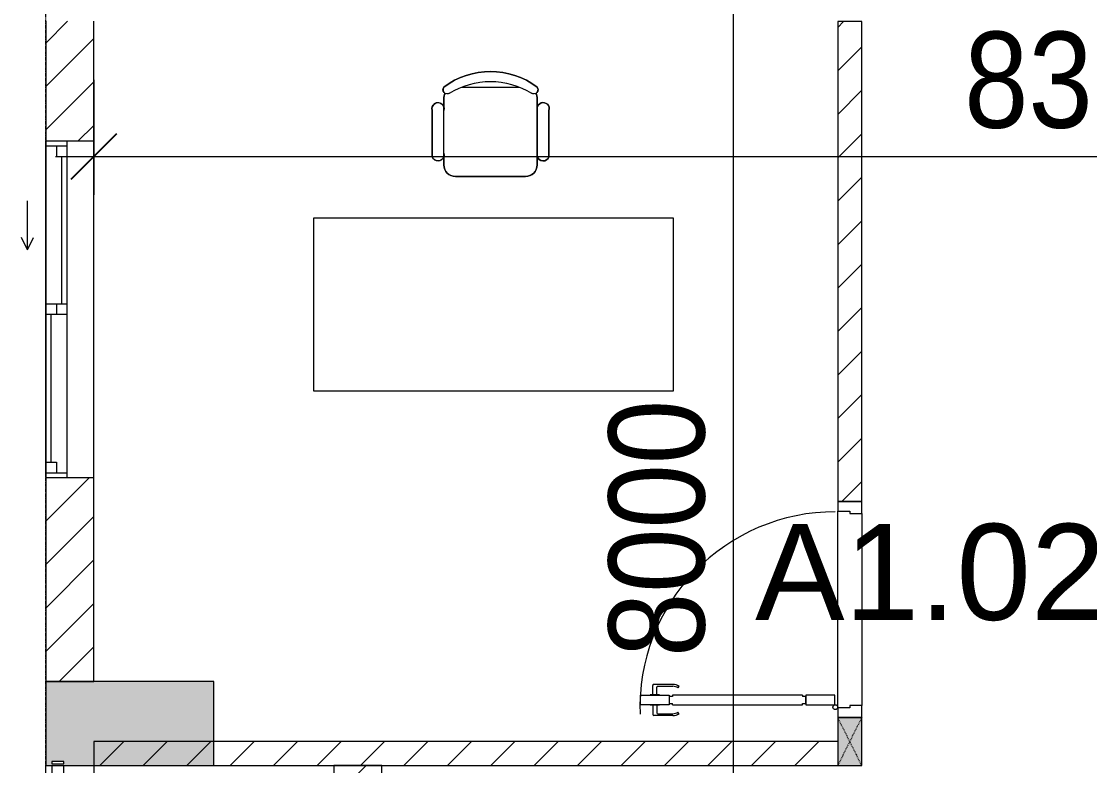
# Model space of a CAD drawing. Header units: millimetres. Extents: x 962 to 239635, y -15958 to 82755.
# Drawn here: x 95302 to 99753, y 40237 to 43337 of the extents above; entities that cross this region are included whole.
import ezdxf

# ---------------------------------------------------------------- set-up
doc = ezdxf.new("R2010")
doc.units = ezdxf.units.MM
doc.linetypes.add('Dash', pattern=[6, 3, -3])
doc.linetypes.add('Grid Line', pattern=[22.225, 12.7, -3.175, 3.175, -3.175])
for name, color, linetype, lineweight in [('0-1', 7, 'Continuous', 5), ('A-ANNO-DIMS', 211, 'Continuous', 9), ('A-ANNO-DIMS-160', 211, 'Continuous', 9), ('A-AREA-IDEN', 2, 'Continuous', 9), ('A-DETL-GENF-1', 9, 'Continuous', 9), ('A-DOOR-1', 254, 'Continuous', 9), ('A-DOOR-2', 9, 'Continuous', 9), ('A-FLOR-2', 9, 'Continuous', 9), ('A-FLOR-HRAL', 11, 'Continuous', 9), ('A-GLAZ', 151, 'Continuous', 9), ('A-WALL', 113, 'Continuous', 9), ('A-WALL-1', 253, 'Continuous', 18), ('A-WALL-2', 9, 'Continuous', 9), ('A-WALL-3', 113, 'Continuous', 18), ('A-WALL-PATT-1', 10, 'Continuous', 9), ('A-WALL-PATT-2', 111, 'Continuous', 9), ('I-FURN', 30, 'Continuous', 9), ('I-FURN-1', 254, 'Continuous', 9), ('S-COLS', 52, 'Continuous', 9), ('S-COLS-1', 52, 'Continuous', 5), ('S-COLS-2', 7, 'Continuous', 18), ('S-COLS-3', 254, 'Continuous', 9), ('S-COLS-4', 253, 'Continuous', 18), ('S-COLS-HDLN-1', 9, 'Dash', 9), ('S-GRID-1', 1, 'Grid Line', 9)]:
    doc.layers.add(name, color=color, linetype=linetype, lineweight=lineweight)
doc.styles.add('Arial_11', font='arial_0.ttf', dxfattribs={"height": 400})
doc.styles.add('UTM Avo', font='UTM Avo.ttf', dxfattribs={"width": 0.9, "height": 400})
doc.dimstyles.new('1_Dim_chi_tiet_2_5', dxfattribs={"dimscale": 304.8, "dimtxt": 399.720379, "dimasz": 0.629921, "dimexe": 0.524934, "dimexo": 0.0625, "dimgap": 0.052493, "dimtad": 1, "dimdec": 0, "dimrnd": 5, "dimzin": 0, "dimdsep": 46, "dimtxsty": 'UTM Avo', "dimblk1": 'OBLIQUE', "dimblk2": 'OBLIQUE', "dimsah": 1, "dimcen": 0.09, "dimdle": 0.524934, "dimazin": 0, "dimtfac": 1, "dimtdec": 4, "dimtix": 1, "dimtmove": 0, "dimatfit": 3, "dimfxl": 1.049869, "dimfxlon": 1, "dimtvp": 1, "dimtolj": 1, "dimtzin": 0, "dimarcsym": 2})
doc.dimstyles.new('1_Dim_chi_tiet_2_5_1', dxfattribs={"dimscale": 304.8, "dimtxt": 399.720379, "dimasz": 0.629921, "dimexe": 0.524934, "dimexo": 0.0625, "dimgap": 0.052493, "dimtad": 1, "dimdec": 0, "dimrnd": 5, "dimzin": 0, "dimdsep": 46, "dimtxsty": 'UTM Avo', "dimblk1": 'OBLIQUE', "dimblk2": 'OBLIQUE', "dimsah": 1, "dimcen": 0.09, "dimdle": 0.524934, "dimazin": 0, "dimtfac": 1, "dimtdec": 4, "dimtix": 1, "dimtmove": 0, "dimatfit": 3, "dimfxl": 1.049869, "dimfxlon": 1, "dimtvp": 1, "dimtolj": 1, "dimtzin": 0, "dimarcsym": 2})
pattern_1 = [(45, (0, 0), (-90.50967, 90.50967), [])]
pattern_2 = [(45, (61750.9, 0), (-90.50967, 90.50967), [])]

# ---------------------------------------------------------------- blocks, each defined once
blk = doc.blocks.new('NCV_TKTC_KET CAU_rvt-1-TKCS_MB TẦNG 2')
at = {"layer": 'S-COLS-1'}
h = blk.add_hatch(color=256, dxfattribs=at)
h.paths.add_polyline_path([(34352.6, 40236.9), (34352.6, 40586.9), (33652.6, 40586.9), (33652.6, 40236.9), (33727.6, 40236.9)])
h.paths.add_polyline_path([(33677.6, 40243.7), (33677.6, 40253.7), (33727.6, 40253.7), (33727.6, 40243.7)])
at = {"layer": 'S-COLS-2'}
for p, q in [((33652.6, 40586.9), (33652.6, 40236.9)), ((34352.6, 40586.9), (33652.6, 40586.9)), ((34352.6, 40236.9), (34352.6, 40586.9)), ((33652.6, 40236.9), (34352.6, 40236.9))]:
    blk.add_line(p, q, dxfattribs=at)
blk = doc.blocks.new('DOOR_CW_01 CANH MO-PANEL KINH - DIW_01-900x2200-CỬA GỖ VÂN LAMINATE-553393-TKCS_MB TẦNG 2')
at = {"layer": 'A-DETL-GENF-1'}
for p, q in [((-397, 872), (-357, 872)), ((-397, 752), (-397, 872)), ((-357, 872), (-357, 752)), ((-442, 737), (-442, 816.5)), ((-399, 820.5), (-438, 820.5)), ((-399, 803.5), (-430, 803.5)), ((-399, 831.8), (-397, 831.8)), ((-399, 792.2), (-399, 831.8)), ((-397, 792.2), (-397, 831.8)), ((-357, 792.2), (-357, 831.8)), ((-355, 831.8), (-357, 831.8)), ((-355, 792.2), (-355, 831.8)), ((-355, 820.5), (-316, 820.5)), ((-355, 803.5), (-324, 803.5)), ((-312, 737), (-312, 816.5)), ((-434, 799.5), (-434, 737)), ((-397, 792.2), (-399, 792.2)), ((-357, 792.2), (-355, 792.2)), ((-320, 799.5), (-320, 737)), ((-433.9, 711.2), (-427.3, 715.8)), ((-357, 752), (-397, 752)), ((-397, 738), (-391, 738)), ((-397, 738), (-397, 196)), ((-363, 752), (-391, 752)), ((-391, 752), (-391, 738)), ((-363, 738), (-363, 752)), ((-357, 738), (-363, 738)), ((-357, 196), (-357, 738)), ((-320.1, 711.2), (-326.7, 715.8)), ((-397, 196), (-391, 196)), ((-357, 182), (-397, 182)), ((-397, 182), (-397, 62)), ((-391, 196), (-391, 182)), ((-391, 182), (-363, 182)), ((-357, 196), (-363, 196)), ((-363, 182), (-363, 196)), ((-357, 62), (-357, 182)), ((-397, 62), (-357, 62))]:
    blk.add_line(p, q, dxfattribs=at)
blk.add_circle((-407, 60), 10, dxfattribs=at)
for centre, radius, start, end in [((-407, 60), 814, 360, 92), ((-438, 816.5), 4, 90, 180), ((-430, 799.5), 4, 90, 180), ((-324, 799.5), 4, 360, 90), ((-316, 816.5), 4, 0, 90), ((-397, 737), 45, 180, 215), ((-397, 737), 37, 180, 215), ((-357, 737), 37, 325, 0), ((-357, 737), 45, 325, 0)]:
    blk.add_arc(centre, radius, start, end, dxfattribs=at)
at = {"layer": 'A-DOOR-2'}
for p, q in [((-410, 50), (-450, 50)), ((-450, 50), (-450, -50)), ((-410, 0), (-410, 50)), ((-407, 50), (-382, 50)), ((450, 50), (410, 50)), ((410, 50), (410, 0)), ((450, -50), (450, 50)), ((-400, 0), (-410, 0)), ((-400, -50), (-400, 0)), ((410, 0), (400, 0)), ((400, 0), (400, -50)), ((-450, -50), (-400, -50)), ((400, -50), (450, -50))]:
    blk.add_line(p, q, dxfattribs=at)
blk = doc.blocks.new('BAN LV A - BAN LV A_dwg_ban hoc2-348006-TKCS_MB TẦNG 2')
at = {"layer": 'I-FURN'}
for p, q in [((145.8, 437.4), (-145.8, 437.4)), ((-194.4, 388.8), (-194.4, 113.4)), ((194.4, 113.4), (194.4, 388.8)), ((-243, 354.4), (-243, 162)), ((194.4, 351.4), (194.4, 150.8)), ((243.7, 162), (243.7, 354.4)), ((-120.5, 64.8), (120.5, 64.8))]:
    blk.add_line(p, q, dxfattribs=at)
at = {"layer": 'I-FURN', "flags": 128}
blk.add_lwpolyline([(-737.8, 610.5), (-737.8, 1330.5), (-154.9, 1330.5), (762.2, 1330.5), (762.2, 610.5)], close=True, dxfattribs=at)
at = {"layer": 'I-FURN'}
for centre, radius, start, end in [((-145.8, 388.8), 48.6, 90, 180), ((145.8, 388.8), 48.6, 360, 90), ((-218.7, 347.3), 25.3, 343.7398, 163.7398), ((219.4, 347.3), 25.3, 16.2602, 170.7054), ((-218.7, 154.9), 25.3, 163.7398, 16.2602), ((219.4, 154.9), 25.3, 189.2946, 16.2602), ((-180.2, 75.4), 17.8, 57.9726, 216.6901), ((-145.8, 113.4), 48.6, 180, 207.5844), ((0, 359.3), 318.2, 237.5758, 302.4242), ((180.2, 75.4), 17.8, 323.3099, 122.0274), ((145.8, 113.4), 48.6, 332.4156, 0), ((0, 324), 324, 233.1301, 306.8699)]:
    blk.add_arc(centre, radius, start, end, dxfattribs=at)
blk = doc.blocks.new('BAN LV A - BAN LV A_dwg-348005-TKCS_MB TẦNG 2')
at = {"extrusion": (0, 0, -1), "zscale": -1, "rotation": 180}
blk.add_blockref('BAN LV A - BAN LV A_dwg_ban hoc2-348006-TKCS_MB TẦNG 2', (-729, 1383.7), dxfattribs=at)
blk = doc.blocks.new('BAN LV A - BAN LV A-348231-TKCS_MB TẦNG 2')
at = {"layer": 'I-FURN-1'}
for p, q in [((534.6, 1270.3), (534.6, 1235.9)), ((923.4, 1232.9), (923.4, 1270.3)), ((486, 1221.7), (486, 1029.3)), ((972.7, 1029.3), (972.7, 1221.7)), ((534.6, 1029.3), (534.6, 994.9)), ((923.4, 994.9), (923.4, 1032.3)), ((583.2, 946.3), (874.8, 946.3)), ((1491.2, 773.2), (-8.8, 773.2)), ((-8.8, 773.2), (-8.8, 53.2)), ((1491.2, 53.2), (1491.2, 773.2)), ((-8.8, 53.2), (1491.2, 53.2))]:
    blk.add_line(p, q, dxfattribs=at)
for centre, radius, start, end in [((729, 1059.7), 324, 53.1301, 126.8699), ((548.9, 1308.3), 17.8, 143.3099, 240.596), ((583.2, 1270.3), 48.6, 152.4156, 180), ((909.2, 1308.3), 17.8, 299.404, 36.6901), ((874.8, 1270.3), 48.6, 360, 27.5844), ((510.3, 1228.8), 25.3, 16.2602, 196.2602), ((948.4, 1228.8), 25.3, 343.7398, 170.7054), ((510.3, 1036.4), 25.3, 196.2602, 343.7398), ((948.4, 1036.4), 25.3, 189.2946, 343.7398), ((583.2, 994.9), 48.6, 180, 270), ((874.8, 994.9), 48.6, 270, 360)]:
    blk.add_arc(centre, radius, start, end, dxfattribs=at)
blk.add_blockref('BAN LV A - BAN LV A_dwg-348005-TKCS_MB TẦNG 2', (0, 0))
blk = doc.blocks.new('G1_SOF - BO TRU - 100x200-745959-TKCS_MB TẦNG 2')
at = {"layer": 'S-COLS'}
blk.add_hatch(color=256, dxfattribs=at).paths.add_polyline_path([(-50, 100), (-50, -100), (50, -100), (50, 100)])
at = {"layer": 'S-COLS-4'}
for p, q in [((50, 100), (-50, 100)), ((-50, 100), (-50, -100)), ((50, -100), (50, 100)), ((-50, -100), (50, -100))]:
    blk.add_line(p, q, dxfattribs=at)
at = {"layer": 'S-COLS-HDLN-1'}
for p, q in [((50, 100), (-50, -100)), ((-50, 100), (50, -100))]:
    blk.add_line(p, q, dxfattribs=at)
blk = doc.blocks.new('NCV_TKTC_TANG 2_rvt-1-TKCS_MB TẦNG 2')
at = {"layer": 'A-WALL-PATT-1'}
h = blk.add_hatch(dxfattribs=at)
h.set_pattern_fill('FP_1', color=256, style=0, pattern_type=2)
h.set_pattern_definition(pattern_1)
h.paths.add_polyline_path([(37052.6, 40436.9), (37052.6, 40437.3), (36953, 40436.9)])
h.paths.add_polyline_path([(36952.6, 41337.3), (37052.6, 41337.3), (37052.6, 43336.5), (36952.6, 43336.5), (36952.6, 41606.2)])
h = blk.add_hatch(dxfattribs=at)
h.set_pattern_fill('FP_1', color=256, style=0, pattern_type=2)
h.set_pattern_definition(pattern_1)
h.paths.add_polyline_path([(36952.6, 40236.9), (36952.6, 40336.9), (33852.6, 40336.9), (33852.6, 40236.9), (36769.3, 40236.9)])
at = {"layer": 'A-FLOR-2'}
for p, q in [((36952.6, 40477.3), (36952.6, 41297.3)), ((37052.6, 41287.3), (37052.6, 40487.3))]:
    blk.add_line(p, q, dxfattribs=at)
at = {"layer": 'A-WALL-1'}
for p, q in [((36952.6, 43336.5), (36952.6, 41337.3)), ((37052.6, 43336.5), (36952.6, 43336.5)), ((37052.6, 41337.3), (37052.6, 43336.5)), ((36952.6, 41337.3), (37052.6, 41337.3)), ((37052.6, 40437.3), (36952.6, 40437.3)), ((36952.6, 40336.9), (33852.6, 40336.9)), ((33852.6, 40336.9), (33852.6, 40236.9)), ((33852.6, 40236.9), (36952.6, 40236.9))]:
    blk.add_line(p, q, dxfattribs=at)
at = {"layer": 'A-WALL-2'}
for p, q in [((36952.6, 40477.3), (36952.6, 41297.3)), ((37052.6, 41287.3), (37052.6, 40487.3))]:
    blk.add_line(p, q, dxfattribs=at)
at = {"layer": 'A-DOOR-1', "rotation": 89.99999999999889}
blk.add_blockref('DOOR_CW_01 CANH MO-PANEL KINH - DIW_01-900x2200-CỬA GỖ VÂN LAMINATE-553393-TKCS_MB TẦNG 2', (37002.6, 40887.3), dxfattribs=at)
at = {"layer": 'I-FURN-1'}
blk.add_blockref('BAN LV A - BAN LV A-348231-TKCS_MB TẦNG 2', (34776.9, 41744.2), dxfattribs=at)
at = {"layer": 'S-COLS-3'}
blk.add_blockref('G1_SOF - BO TRU - 100x200-745959-TKCS_MB TẦNG 2', (37002.6, 40336.9), dxfattribs=at)
blk = doc.blocks.new('1_FAMILY RVT - W01-WxH 1400x1400xmm-389822-TKCS_MB TẦNG 2')
at = {"layer": 'A-GLAZ'}
for p, q in [((248.4, 172.39), (299.2, 197.79)), ((248.4, 172.39), (299.2, 146.99)), ((248.4, 172.39), (451.6, 172.39)), ((-700, 96.19), (-700, -103.81)), ((700, 96.19), (-700, 96.19)), ((-700, 96.19), (-636.5, 96.19)), ((-680.95, 96.19), (-680.95, 7.29)), ((-636.5, 96.19), (-22.225, 96.19)), ((-636.5, 96.19), (-636.5, 51.74)), ((-22.225, 7.29), (-22.225, 96.19)), ((-22.225, 96.19), (22.225, 96.19)), ((22.225, 96.19), (680.95, 96.19)), ((22.225, 96.19), (22.225, 7.29)), ((680.95, 96.19), (700, 96.19)), ((680.95, 96.19), (680.95, 7.29)), ((700, -103.81), (700, 96.19)), ((-636.5, 51.74), (-680.95, 51.74)), ((-636.5, 73.965), (-22.225, 73.965)), ((22.225, 51.74), (-22.225, 51.74)), ((636.5, 51.74), (636.5, 7.29)), ((680.95, 51.74), (636.5, 51.74)), ((-700, 7.29), (-680.95, 7.29)), ((-680.95, 7.29), (-22.225, 7.29)), ((-22.225, 7.29), (22.225, 7.29)), ((22.225, 29.515), (636.5, 29.515)), ((22.225, 7.29), (636.5, 7.29)), ((636.5, 7.29), (700, 7.29)), ((-700, -103.81), (700, -103.81))]:
    blk.add_line(p, q, dxfattribs=at)
blk = doc.blocks.new('Railing - 50 x 10mm-1251311-TKCS_MB TẦNG 2')
at = {"layer": 'A-FLOR-HRAL'}
for p, q in [((25, 5), (-25, 5)), ((-25, 5), (-25, -5)), ((25, -5), (25, 5)), ((-25, -5), (25, -5))]:
    blk.add_line(p, q, dxfattribs=at)
blk = doc.blocks.new('Railing - Railing-3231146-TKCS_MB TẦNG 2')
at = {"layer": 'A-FLOR-HRAL'}
for p, q in [((33677.6, 40236.9), (33677.6, 37391.9)), ((33727.6, 37391.9), (33727.6, 40236.9))]:
    blk.add_line(p, q, dxfattribs=at)
for p in [(33702.6, 40248.7), (33702.6, 37386.9)]:
    blk.add_blockref('Railing - 50 x 10mm-1251311-TKCS_MB TẦNG 2', p)
blk = doc.blocks.new('DIMBLOCK253-TKCS_MB TẦNG 2')
at = {"layer": 'A-ANNO-DIMS-160'}
for p, q in [((98268.3, 45396.9), (98268.3, 37076.9)), ((98588.3, 45236.9), (98108.3, 45236.9)), ((98268.3, 45236.9), (98588.3, 45236.9)), ((98588.3, 37236.9), (98108.3, 37236.9)), ((98268.3, 37236.9), (98588.3, 37236.9))]:
    blk.add_line(p, q, dxfattribs=at)
at = {"layer": 'A-ANNO-DIMS-160', "lineweight": 25}
for p, q in [((98268.3, 45236.9), (98172.3, 45332.9)), ((98268.3, 45236.9), (98364.3, 45140.9)), ((98268.3, 37236.9), (98172.3, 37332.9)), ((98268.3, 37236.9), (98364.3, 37140.9))]:
    blk.add_line(p, q, dxfattribs=at)
at = {"layer": 'A-ANNO-DIMS-160', "color": 0, "insert": (97748.6, 40689.2), "char_height": 400, "width": 1314.636, "attachment_point": 1, "rotation": 90, "line_spacing_factor": 1.110334, "style": 'UTM Avo'}
blk.add_mtext('8000', dxfattribs=at)
blk = doc.blocks.new('_Oblique')
at = {"color": 0, "linetype": 'ByBlock', "lineweight": -2}
blk.add_line((-0.5, -0.5), (0.5, 0.5), dxfattribs=at)
blk = doc.blocks.new('DIMBLOCK348-TKCS_MB TẦNG 2')
at = {"layer": 'A-ANNO-DIMS-160'}
for p, q in [((95603.5, 43093.9), (95603.5, 42613.9)), ((95603.5, 42773.9), (95603.5, 43093.9)), ((103953.5, 43093.9), (103953.5, 42613.9)), ((103953.5, 42773.9), (103953.5, 43093.9)), ((95443.5, 42773.9), (104113.5, 42773.9))]:
    blk.add_line(p, q, dxfattribs=at)
at = {"layer": 'A-ANNO-DIMS-160', "lineweight": 25}
for p, q in [((95603.5, 42773.9), (95699.5, 42869.9)), ((103953.5, 42773.9), (104049.5, 42869.9)), ((95603.5, 42773.9), (95507.5, 42677.9)), ((103953.5, 42773.9), (103857.5, 42677.9))]:
    blk.add_line(p, q, dxfattribs=at)
at = {"layer": 'A-ANNO-DIMS-160', "color": 0, "insert": (99230.7, 43293.6), "char_height": 400, "width": 1314.636, "attachment_point": 1, "line_spacing_factor": 1.110334, "style": 'UTM Avo'}
blk.add_mtext('8350', dxfattribs=at)

msp = doc.modelspace()

# ---------------------------------------------------------------- hatches: boundary and pattern name
at = {"layer": 'A-WALL-PATT-2'}
h = msp.add_hatch(dxfattribs=at)
h.set_pattern_fill('FP_1', color=256, style=0, pattern_type=2)
h.set_pattern_definition(pattern_2)
h.paths.add_polyline_path([(95403.5, 40586.9), (95603.5, 40586.9), (95603.5, 41437.4), (95403.5, 41437.4)])
h.paths.add_polyline_path([(95603.5, 42837.4), (95603.5, 43336.9), (95403.5, 43336.9), (95403.5, 42837.4)])
h = msp.add_hatch(dxfattribs=at)
h.set_pattern_fill('FP_1', color=256, style=0, pattern_type=2)
h.set_pattern_definition(pattern_2)
h.paths.add_polyline_path([(96803.5, 37236.9), (96803.5, 37560.3), (96603.5, 37560.3), (96603.5, 37236.9)])
h.paths.add_polyline_path([(96803.5, 40060.3), (96803.5, 40236.9), (96603.5, 40236.9), (96603.5, 40060.3)])

# ---------------------------------------------------------------- linework, layer by layer
at = {"layer": 'A-WALL'}
for p, q in [((95403.5, 37386.9), (95403.5, 40236.9)), ((95603.5, 40236.9), (95603.5, 37386.9))]:
    msp.add_line(p, q, dxfattribs=at)
at = {"layer": 'A-WALL-3'}
for p, q in [((95403.5, 43336.9), (95403.5, 42837.4)), ((95603.5, 42837.4), (95603.5, 43336.9)), ((95403.5, 41437.4), (95403.5, 40586.9)), ((95603.5, 40586.9), (95603.5, 41437.4)), ((95403.5, 40586.9), (95603.5, 40586.9)), ((96803.5, 40236.9), (96603.5, 40236.9)), ((96603.5, 40236.9), (96603.5, 40060.3)), ((96803.5, 40060.3), (96803.5, 40236.9))]:
    msp.add_line(p, q, dxfattribs=at)
at = {"layer": 'S-GRID-1'}
msp.add_line((95403.5, 19351.6), (95403.5, 76542.3), dxfattribs=at)

# ---------------------------------------------------------------- block references
at = {"layer": '0-1'}
for name in ['NCV_TKTC_KET CAU_rvt-1-TKCS_MB TẦNG 2', 'NCV_TKTC_TANG 2_rvt-1-TKCS_MB TẦNG 2']:
    msp.add_blockref(name, (61750.9, 0), dxfattribs=at)
at = {"layer": 'A-FLOR-HRAL'}
msp.add_blockref('Railing - Railing-3231146-TKCS_MB TẦNG 2', (61750.9, 0), dxfattribs=at)
at = {"layer": 'A-GLAZ', "rotation": 89.9999999999999}
msp.add_blockref('1_FAMILY RVT - W01-WxH 1400x1400xmm-389822-TKCS_MB TẦNG 2', (95499.7, 42137.4), dxfattribs=at)

# ---------------------------------------------------------------- texts
at = {"layer": 'A-AREA-IDEN', "insert": (99477.9, 40838.2), "char_height": 400, "width": 2233.6, "attachment_point": 8, "line_spacing_factor": 0.936439, "style": 'Arial_11'}
msp.add_mtext('\\pt8,16,24,32,40,48,56,64,72,80,88,96,104,112,120,128,136,144,152,160,168,176,184,192,200,208,216,224,232,240,248,256;A1.02.04', dxfattribs=at)

# ---------------------------------------------------------------- dimensions: what is measured, and where the dimension line sits
at = {"layer": 'A-ANNO-DIMS'}
dim = msp.add_linear_dim(base=(98268.3, 37236.9), p1=(98588.3, 45236.9), p2=(98588.3, 37236.9), angle=90, dimstyle='1_Dim_chi_tiet_2_5', override={"dimpost": '<>', "dimfxl": 8000}, dxfattribs=at)
dim.commit()
dim.dimension.update_dxf_attribs({"geometry": 'DIMBLOCK253-TKCS_MB TẦNG 2', "text_midpoint": (98045.3, 41236.9)})
dim = msp.add_linear_dim(base=(103953.5, 42773.9), p1=(95603.5, 43093.9), p2=(103953.5, 43093.9), dimstyle='1_Dim_chi_tiet_2_5_1', override={"dimpost": '<>', "dimfxl": 8350}, dxfattribs=at)
dim.commit()
dim.dimension.update_dxf_attribs({"geometry": 'DIMBLOCK348-TKCS_MB TẦNG 2', "text_midpoint": (99778.5, 42996.9)})

doc.saveas('drawing.dxf')
